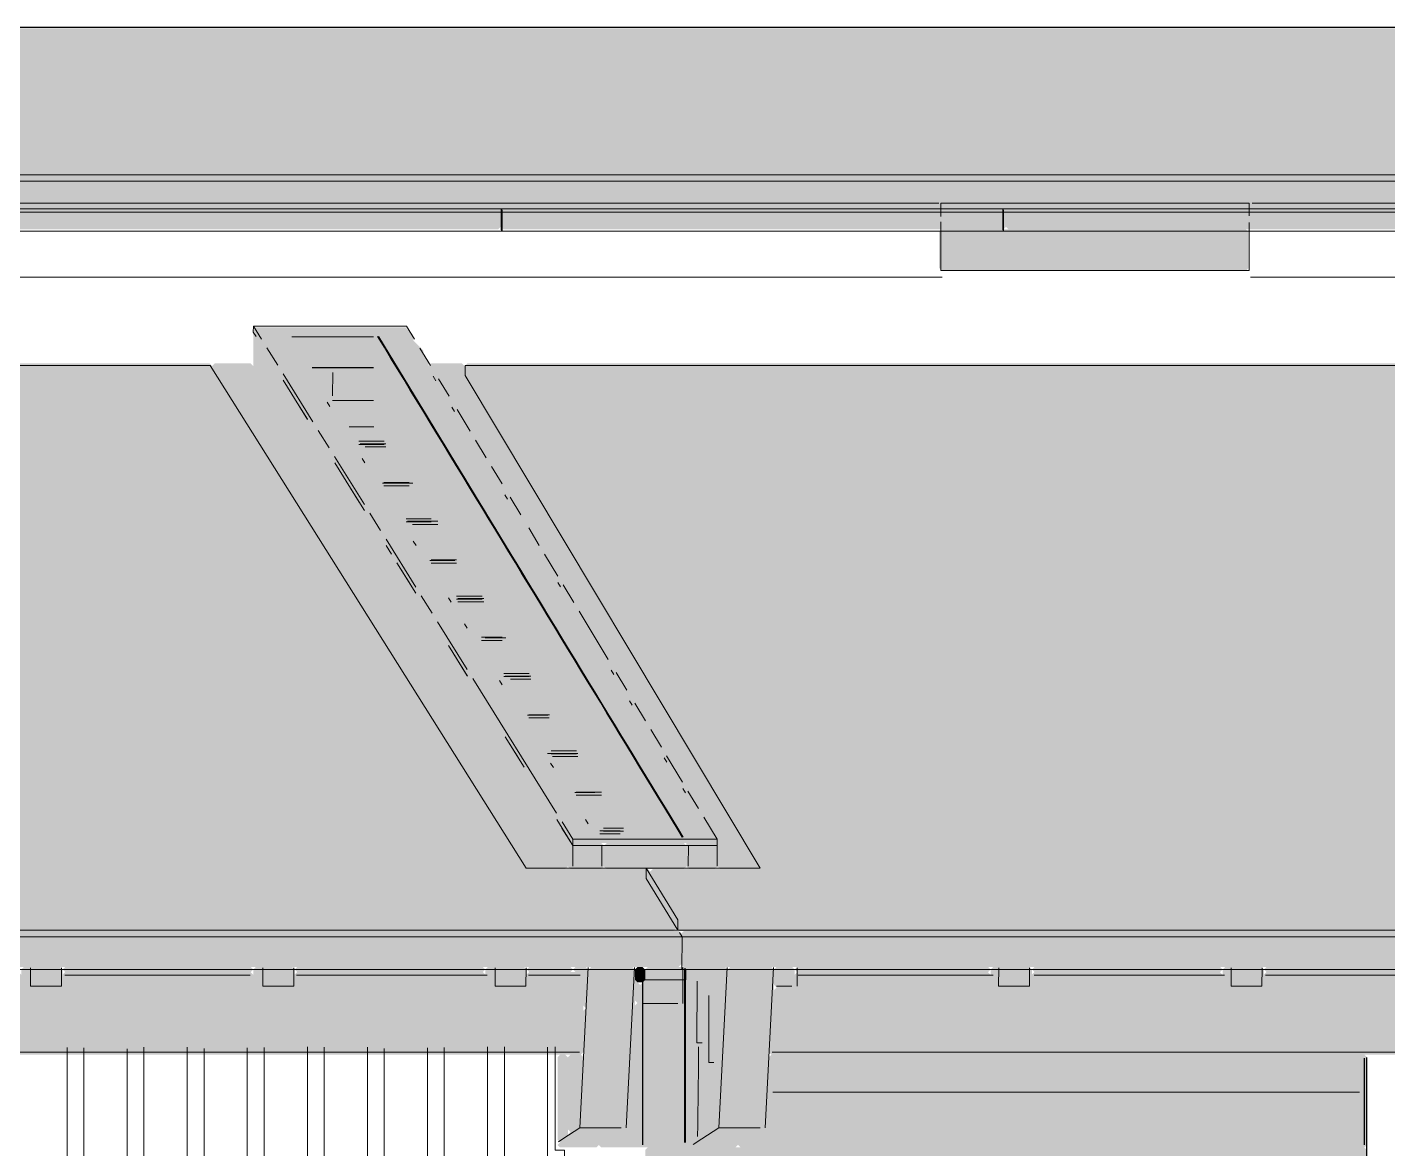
# Model space of a CAD drawing. Header units: millimetres. Extents: x 0 to 84100, y 0 to 59400.
# Drawn here: x 27976 to 30615, y 49394 to 51569 of the extents above; entities that cross this region are included whole.
import ezdxf

# ---------------------------------------------------------------- set-up
doc = ezdxf.new("R2010")
doc.units = ezdxf.units.MM
for name, color, linetype, lineweight in [('09_立面の外形', 7, 'Continuous', 30), ('10_見えがかり', 7, 'Continuous', 13), ('12_見えがかり（ガラス）', 5, 'Continuous', 9)]:
    doc.layers.add(name, color=color, linetype=linetype, lineweight=lineweight)

msp = doc.modelspace()

# ---------------------------------------------------------------- hatches: boundary and pattern name
at = {"layer": '10_見えがかり', "true_color": 0xe9dcc4}
for points in [[(68084.3, 51551.6), (68084.3, 51531.6), (68094.3, 51521.6), (68094.3, 51501.6), (68089.3, 51496.6), (68079.3, 51496.6), (68069.3, 51486.6), (68049.3, 51486.6), (68029.3, 51466.6), (68019.3, 51466.6), (67999.3, 51446.6), (67989.3, 51446.6), (67969.3, 51426.6), (67959.3, 51426.6), (67949.3, 51416.6), (67939.3, 51416.6), (67929.3, 51406.6), (67919.3, 51406.6), (67899.3, 51386.6), (67889.3, 51386.6), (67869.3, 51366.6), (67859.3, 51366.6), (67849.3, 51356.6), (67829.3, 51356.6), (67809.3, 51336.6), (67799.3, 51336.6), (67779.3, 51316.6), (67769.3, 51316.6), (67749.3, 51296.6), (67739.3, 51296.6), (67729.3, 51286.6), (10499.3, 51286.6), (10489.3, 51296.6), (10479.3, 51296.6), (10459.3, 51316.6), (10449.3, 51316.6), (10419.3, 51346.6), (10409.3, 51346.6), (10399.3, 51356.6), (10379.3, 51356.6), (10359.3, 51376.6), (10349.3, 51376.6), (10329.3, 51396.6), (10319.3, 51396.6), (10299.3, 51416.6), (10279.3, 51416.6), (10259.3, 51436.6), (10249.3, 51436.6), (10229.3, 51456.6), (10219.3, 51456.6), (10199.3, 51476.6), (10189.3, 51476.6), (10179.3, 51486.6), (10159.3, 51486.6), (10144.3, 51501.6), (10144.3, 51531.6), (10154.3, 51541.6), (10154.3, 51561.6), (10159.3, 51566.6), (31429.3, 51566.6), (31434.3, 51561.6), (31434.3, 51551.6), (31439.3, 51546.6), (61499.3, 51546.6), (61519.3, 51566.6), (68069.3, 51566.6)], [(28894.3, 51181.6), (28889.3, 51176.6), (27929.3, 51176.6), (27924.3, 51181.6), (27924.3, 51206.6), (28894.3, 51206.6)], [(29874.3, 51181.6), (29869.3, 51176.6), (28899.3, 51176.6), (28894.3, 51181.6), (28894.3, 51206.6), (29874.3, 51206.6)], [(30844.3, 51181.6), (30839.3, 51176.6), (29879.3, 51176.6), (29874.3, 51181.6), (29874.3, 51206.6), (30844.3, 51206.6)], [(30344.3, 51101.6), (30339.3, 51096.6), (29749.3, 51096.6), (29744.3, 51101.6), (29744.3, 51171.6), (29749.3, 51176.6), (30339.3, 51176.6), (30344.3, 51171.6)], [(29154.3, 49741.6), (29154.3, 49721.6), (29154.3, 49671.6), (29144.3, 49661.6), (29144.3, 49471.6), (29134.3, 49461.6), (29134.3, 49431.6), (29129.3, 49426.6), (29119.3, 49426.6), (29099.3, 49406.6), (29089.3, 49406.6), (29079.3, 49396.6), (29009.3, 49396.6), (29004.3, 49401.6), (29029.3, 49426.6), (29039.3, 49426.6), (29044.3, 49431.6), (29044.3, 49461.6), (29054.3, 49471.6), (29054.3, 49661.6), (29064.3, 49671.6), (29064.3, 49741.6), (29069.3, 49746.6), (29149.3, 49746.6)], [(29424.3, 49681.6), (29414.3, 49671.6), (29414.3, 49571.6), (29414.3, 49481.6), (29404.3, 49471.6), (29404.3, 49431.6), (29399.3, 49426.6), (29389.3, 49426.6), (29369.3, 49406.6), (29359.3, 49406.6), (29354.3, 49401.6), (29349.3, 49396.6), (29259.3, 49396.6), (29269.3, 49406.6), (29279.3, 49406.6), (29299.3, 49426.6), (29309.3, 49426.6), (29314.3, 49431.6), (29314.3, 49431.6), (29314.3, 49471.6), (29324.3, 49481.6), (29324.3, 49661.6), (29334.3, 49671.6), (29334.3, 49741.6), (29339.3, 49746.6), (29419.3, 49746.6), (29424.3, 49741.6)], [(29089.3, 49396.6), (29084.3, 49401.6), (29089.3, 49406.6), (29099.3, 49406.6), (29119.3, 49426.6), (29129.3, 49426.6), (29134.3, 49431.6), (29134.3, 49461.6), (29144.3, 49471.6), (29144.3, 49661.6), (29159.3, 49676.6), (29164.3, 49676.6), (29164.3, 49401.6), (29169.3, 49396.6)], [(29024.3, 49421.6), (29009.3, 49406.6), (29004.3, 49411.6), (29004.3, 49571.6), (29009.3, 49576.6), (29019.3, 49576.6), (29024.3, 49571.6)], [(30574.3, 49391.6), (30574.3, 49331.6), (30569.3, 49326.6), (29179.3, 49326.6), (29174.3, 49331.6), (29174.3, 49391.6), (29179.3, 49396.6), (29259.3, 49396.6), (29359.3, 49396.6), (30569.3, 49396.6)]]:
    msp.add_hatch(color=8, dxfattribs=at).paths.add_polyline_path(points)
at = {"layer": '10_見えがかり', "true_color": 0xbdbdbd}
for points in [[(29094.3, 49981.6), (29094.3, 49941.6), (29089.3, 49936.6), (29029.3, 49936.6), (29014.3, 49951.6), (29014.3, 49961.6), (28994.3, 49981.6), (28994.3, 49991.6), (28974.3, 50011.6), (28974.3, 50021.6), (28964.3, 50031.6), (28964.3, 50041.6), (28944.3, 50061.6), (28944.3, 50071.6), (28924.3, 50091.6), (28924.3, 50101.6), (28914.3, 50111.6), (28914.3, 50121.6), (28894.3, 50141.6), (28894.3, 50151.6), (28874.3, 50171.6), (28874.3, 50181.6), (28864.3, 50191.6), (28864.3, 50201.6), (28844.3, 50221.6), (28844.3, 50231.6), (28824.3, 50251.6), (28824.3, 50261.6), (28814.3, 50271.6), (28814.3, 50281.6), (28794.3, 50301.6), (28794.3, 50311.6), (28774.3, 50331.6), (28774.3, 50341.6), (28764.3, 50351.6), (28764.3, 50361.6), (28744.3, 50381.6), (28744.3, 50391.6), (28724.3, 50411.6), (28724.3, 50421.6), (28714.3, 50431.6), (28714.3, 50441.6), (28694.3, 50461.6), (28694.3, 50471.6), (28684.3, 50481.6), (28684.3, 50491.6), (28664.3, 50511.6), (28664.3, 50521.6), (28644.3, 50541.6), (28644.3, 50551.6), (28634.3, 50561.6), (28634.3, 50571.6), (28614.3, 50591.6), (28614.3, 50601.6), (28594.3, 50621.6), (28594.3, 50631.6), (28584.3, 50641.6), (28584.3, 50651.6), (28564.3, 50671.6), (28564.3, 50681.6), (28544.3, 50701.6), (28544.3, 50711.6), (28534.3, 50721.6), (28534.3, 50731.6), (28514.3, 50751.6), (28514.3, 50761.6), (28494.3, 50781.6), (28494.3, 50791.6), (28484.3, 50801.6), (28484.3, 50811.6), (28464.3, 50831.6), (28464.3, 50841.6), (28444.3, 50861.6), (28444.3, 50871.6), (28434.3, 50881.6), (28434.3, 50891.6), (28414.3, 50911.6), (28414.3, 50971.6), (28434.3, 50951.6), (28434.3, 50941.6), (28444.3, 50931.6), (28444.3, 50921.6), (28464.3, 50901.6), (28464.3, 50891.6), (28484.3, 50871.6), (28484.3, 50861.6), (28494.3, 50851.6), (28494.3, 50841.6), (28514.3, 50821.6), (28514.3, 50811.6), (28534.3, 50791.6), (28534.3, 50781.6), (28544.3, 50771.6), (28544.3, 50761.6), (28564.3, 50741.6), (28564.3, 50731.6), (28584.3, 50711.6), (28584.3, 50701.6), (28594.3, 50691.6), (28594.3, 50681.6), (28614.3, 50661.6), (28614.3, 50651.6), (28634.3, 50631.6), (28634.3, 50621.6), (28644.3, 50611.6), (28644.3, 50601.6), (28664.3, 50581.6), (28664.3, 50571.6), (28684.3, 50551.6), (28684.3, 50541.6), (28694.3, 50531.6), (28694.3, 50521.6), (28714.3, 50501.6), (28714.3, 50491.6), (28724.3, 50481.6), (28724.3, 50471.6), (28744.3, 50451.6), (28744.3, 50441.6), (28764.3, 50421.6), (28764.3, 50411.6), (28774.3, 50401.6), (28774.3, 50391.6), (28794.3, 50371.6), (28794.3, 50361.6), (28814.3, 50341.6), (28814.3, 50331.6), (28824.3, 50321.6), (28824.3, 50311.6), (28844.3, 50291.6), (28844.3, 50281.6), (28864.3, 50261.6), (28864.3, 50251.6), (28874.3, 50241.6), (28874.3, 50231.6), (28894.3, 50211.6), (28894.3, 50201.6), (28914.3, 50181.6), (28914.3, 50171.6), (28924.3, 50161.6), (28924.3, 50151.6), (28944.3, 50131.6), (28944.3, 50121.6), (28964.3, 50101.6), (28964.3, 50091.6), (28974.3, 50081.6), (28974.3, 50071.6), (28994.3, 50051.6), (28994.3, 50041.6), (29014.3, 50021.6), (29014.3, 50011.6), (29024.3, 50001.6), (29024.3, 49991.6), (29029.3, 49986.6), (29089.3, 49986.6)], [(28334.3, 50911.6), (28334.3, 50901.6), (28354.3, 50881.6), (28354.3, 50871.6), (28364.3, 50861.6), (28364.3, 50851.6), (28384.3, 50831.6), (28384.3, 50821.6), (28404.3, 50801.6), (28404.3, 50791.6), (28424.3, 50771.6), (28424.3, 50761.6), (28434.3, 50751.6), (28434.3, 50741.6), (28454.3, 50721.6), (28454.3, 50711.6), (28474.3, 50691.6), (28474.3, 50681.6), (28484.3, 50671.6), (28484.3, 50661.6), (28504.3, 50641.6), (28504.3, 50631.6), (28524.3, 50611.6), (28524.3, 50601.6), (28534.3, 50591.6), (28534.3, 50581.6), (28554.3, 50561.6), (28554.3, 50551.6), (28574.3, 50531.6), (28574.3, 50521.6), (28584.3, 50511.6), (28584.3, 50501.6), (28604.3, 50481.6), (28604.3, 50471.6), (28624.3, 50451.6), (28624.3, 50441.6), (28644.3, 50421.6), (28644.3, 50411.6), (28654.3, 50401.6), (28654.3, 50391.6), (28674.3, 50371.6), (28674.3, 50361.6), (28694.3, 50341.6), (28694.3, 50331.6), (28704.3, 50321.6), (28704.3, 50311.6), (28724.3, 50291.6), (28724.3, 50281.6), (28744.3, 50261.6), (28744.3, 50251.6), (28754.3, 50241.6), (28754.3, 50231.6), (28774.3, 50211.6), (28774.3, 50201.6), (28794.3, 50181.6), (28794.3, 50171.6), (28804.3, 50161.6), (28804.3, 50151.6), (28824.3, 50131.6), (28824.3, 50121.6), (28844.3, 50101.6), (28844.3, 50091.6), (28864.3, 50071.6), (28864.3, 50061.6), (28874.3, 50051.6), (28874.3, 50041.6), (28894.3, 50021.6), (28894.3, 50011.6), (28914.3, 49991.6), (28914.3, 49981.6), (28924.3, 49971.6), (28924.3, 49961.6), (28949.3, 49936.6), (29179.3, 49936.6), (29184.3, 49931.6), (29184.3, 49921.6), (29194.3, 49911.6), (29194.3, 49901.6), (29214.3, 49881.6), (29214.3, 49871.6), (29234.3, 49851.6), (29234.3, 49821.6), (29229.3, 49816.6), (26469.3, 49816.6), (26464.3, 49821.6), (26464.3, 49831.6), (26444.3, 49851.6), (26444.3, 49861.6), (26414.3, 49891.6), (26414.3, 49901.6), (26384.3, 49931.6), (26389.3, 49936.6), (26589.3, 49936.6), (26594.3, 49941.6), (26584.3, 49951.6), (26584.3, 49961.6), (26544.3, 50001.6), (26544.3, 50011.6), (26514.3, 50041.6), (26514.3, 50051.6), (26484.3, 50081.6), (26484.3, 50091.6), (26444.3, 50131.6), (26444.3, 50141.6), (26414.3, 50171.6), (26414.3, 50181.6), (26374.3, 50221.6), (26374.3, 50231.6), (26344.3, 50261.6), (26344.3, 50271.6), (26304.3, 50311.6), (26304.3, 50321.6), (26274.3, 50351.6), (26274.3, 50361.6), (26234.3, 50401.6), (26234.3, 50411.6), (26204.3, 50441.6), (26204.3, 50451.6), (26174.3, 50481.6), (26174.3, 50491.6), (26134.3, 50531.6), (26134.3, 50541.6), (26104.3, 50571.6), (26104.3, 50581.6), (26064.3, 50621.6), (26064.3, 50631.6), (26034.3, 50661.6), (26034.3, 50671.6), (25994.3, 50711.6), (25994.3, 50721.6), (25964.3, 50751.6), (25964.3, 50761.6), (25934.3, 50791.6), (25934.3, 50801.6), (25894.3, 50841.6), (25894.3, 50851.6), (25864.3, 50881.6), (25864.3, 50891.6), (25854.3, 50901.6), (25854.3, 50911.6), (25859.3, 50916.6), (28329.3, 50916.6)], [(28434.3, 50881.6), (28444.3, 50871.6), (28444.3, 50861.6), (28464.3, 50841.6), (28464.3, 50831.6), (28484.3, 50811.6), (28484.3, 50801.6), (28494.3, 50791.6), (28494.3, 50781.6), (28514.3, 50761.6), (28514.3, 50751.6), (28534.3, 50731.6), (28534.3, 50721.6), (28544.3, 50711.6), (28544.3, 50701.6), (28564.3, 50681.6), (28564.3, 50671.6), (28584.3, 50651.6), (28584.3, 50641.6), (28594.3, 50631.6), (28594.3, 50621.6), (28614.3, 50601.6), (28614.3, 50591.6), (28634.3, 50571.6), (28634.3, 50561.6), (28644.3, 50551.6), (28644.3, 50541.6), (28664.3, 50521.6), (28664.3, 50511.6), (28684.3, 50491.6), (28684.3, 50481.6), (28694.3, 50471.6), (28694.3, 50461.6), (28714.3, 50441.6), (28714.3, 50431.6), (28724.3, 50421.6), (28724.3, 50411.6), (28744.3, 50391.6), (28744.3, 50381.6), (28764.3, 50361.6), (28764.3, 50351.6), (28774.3, 50341.6), (28774.3, 50331.6), (28794.3, 50311.6), (28794.3, 50301.6), (28814.3, 50281.6), (28814.3, 50271.6), (28824.3, 50261.6), (28824.3, 50251.6), (28844.3, 50231.6), (28844.3, 50221.6), (28864.3, 50201.6), (28864.3, 50191.6), (28874.3, 50181.6), (28874.3, 50171.6), (28894.3, 50151.6), (28894.3, 50141.6), (28914.3, 50121.6), (28914.3, 50111.6), (28924.3, 50101.6), (28924.3, 50091.6), (28944.3, 50071.6), (28944.3, 50061.6), (28964.3, 50041.6), (28964.3, 50031.6), (28974.3, 50021.6), (28974.3, 50011.6), (28994.3, 49991.6), (28994.3, 49981.6), (29014.3, 49961.6), (29014.3, 49951.6), (29024.3, 49941.6), (29019.3, 49936.6), (28949.3, 49936.6), (28924.3, 49961.6), (28924.3, 49971.6), (28914.3, 49981.6), (28914.3, 49991.6), (28894.3, 50011.6), (28894.3, 50021.6), (28874.3, 50041.6), (28874.3, 50051.6), (28864.3, 50061.6), (28864.3, 50071.6), (28844.3, 50091.6), (28844.3, 50101.6), (28824.3, 50121.6), (28824.3, 50131.6), (28804.3, 50151.6), (28804.3, 50161.6), (28794.3, 50171.6), (28794.3, 50181.6), (28774.3, 50201.6), (28774.3, 50211.6), (28754.3, 50231.6), (28754.3, 50241.6), (28744.3, 50251.6), (28744.3, 50261.6), (28724.3, 50281.6), (28724.3, 50291.6), (28704.3, 50311.6), (28704.3, 50321.6), (28694.3, 50331.6), (28694.3, 50341.6), (28674.3, 50361.6), (28674.3, 50371.6), (28654.3, 50391.6), (28654.3, 50401.6), (28644.3, 50411.6), (28644.3, 50421.6), (28624.3, 50441.6), (28624.3, 50451.6), (28604.3, 50471.6), (28604.3, 50481.6), (28584.3, 50501.6), (28584.3, 50511.6), (28574.3, 50521.6), (28574.3, 50531.6), (28554.3, 50551.6), (28554.3, 50561.6), (28534.3, 50581.6), (28534.3, 50591.6), (28524.3, 50601.6), (28524.3, 50611.6), (28504.3, 50631.6), (28504.3, 50641.6), (28484.3, 50661.6), (28484.3, 50671.6), (28474.3, 50681.6), (28474.3, 50691.6), (28454.3, 50711.6), (28454.3, 50721.6), (28434.3, 50741.6), (28434.3, 50751.6), (28424.3, 50761.6), (28424.3, 50771.6), (28404.3, 50791.6), (28404.3, 50801.6), (28384.3, 50821.6), (28384.3, 50831.6), (28364.3, 50851.6), (28364.3, 50861.6), (28354.3, 50871.6), (28354.3, 50881.6), (28334.3, 50901.6), (28334.3, 50911.6), (28339.3, 50916.6), (28409.3, 50916.6), (28434.3, 50891.6)], [(28834.3, 50881.6), (28834.3, 50871.6), (28854.3, 50851.6), (28854.3, 50841.6), (28864.3, 50831.6), (28864.3, 50821.6), (28884.3, 50801.6), (28884.3, 50791.6), (28894.3, 50781.6), (28894.3, 50771.6), (28914.3, 50751.6), (28914.3, 50741.6), (28924.3, 50731.6), (28924.3, 50721.6), (28944.3, 50701.6), (28944.3, 50691.6), (28954.3, 50681.6), (28954.3, 50671.6), (28974.3, 50651.6), (28974.3, 50641.6), (28984.3, 50631.6), (28984.3, 50621.6), (29004.3, 50601.6), (29004.3, 50591.6), (29014.3, 50581.6), (29014.3, 50571.6), (29034.3, 50551.6), (29034.3, 50541.6), (29044.3, 50531.6), (29044.3, 50521.6), (29064.3, 50501.6), (29064.3, 50491.6), (29074.3, 50481.6), (29074.3, 50471.6), (29094.3, 50451.6), (29094.3, 50441.6), (29104.3, 50431.6), (29104.3, 50421.6), (29124.3, 50401.6), (29124.3, 50391.6), (29134.3, 50381.6), (29134.3, 50371.6), (29154.3, 50351.6), (29154.3, 50341.6), (29164.3, 50331.6), (29164.3, 50321.6), (29184.3, 50301.6), (29184.3, 50291.6), (29194.3, 50281.6), (29194.3, 50271.6), (29214.3, 50251.6), (29214.3, 50241.6), (29224.3, 50231.6), (29224.3, 50221.6), (29244.3, 50201.6), (29244.3, 50191.6), (29254.3, 50181.6), (29254.3, 50171.6), (29274.3, 50151.6), (29274.3, 50141.6), (29284.3, 50131.6), (29284.3, 50121.6), (29304.3, 50101.6), (29304.3, 50091.6), (29314.3, 50081.6), (29314.3, 50071.6), (29334.3, 50051.6), (29334.3, 50041.6), (29344.3, 50031.6), (29344.3, 50021.6), (29364.3, 50001.6), (29364.3, 49991.6), (29374.3, 49981.6), (29374.3, 49971.6), (29394.3, 49951.6), (29394.3, 49941.6), (29389.3, 49936.6), (29319.3, 49936.6), (29314.3, 49941.6), (29314.3, 49981.6), (29309.3, 49986.6), (29314.3, 49991.6), (29304.3, 50001.6), (29304.3, 50001.6), (29304.3, 50011.6), (29294.3, 50021.6), (29294.3, 50031.6), (29274.3, 50051.6), (29274.3, 50061.6), (29264.3, 50071.6), (29264.3, 50081.6), (29244.3, 50101.6), (29244.3, 50111.6), (29234.3, 50121.6), (29234.3, 50131.6), (29214.3, 50151.6), (29214.3, 50161.6), (29204.3, 50171.6), (29204.3, 50181.6), (29184.3, 50201.6), (29184.3, 50211.6), (29174.3, 50221.6), (29174.3, 50231.6), (29154.3, 50251.6), (29154.3, 50261.6), (29144.3, 50271.6), (29144.3, 50281.6), (29124.3, 50301.6), (29124.3, 50311.6), (29114.3, 50321.6), (29114.3, 50331.6), (29094.3, 50351.6), (29094.3, 50361.6), (29074.3, 50381.6), (29074.3, 50391.6), (29064.3, 50401.6), (29064.3, 50411.6), (29044.3, 50431.6), (29044.3, 50441.6), (29034.3, 50451.6), (29034.3, 50461.6), (29014.3, 50481.6), (29014.3, 50491.6), (29004.3, 50501.6), (29004.3, 50511.6), (28984.3, 50531.6), (28984.3, 50541.6), (28974.3, 50551.6), (28974.3, 50561.6), (28954.3, 50581.6), (28954.3, 50591.6), (28944.3, 50601.6), (28944.3, 50611.6), (28924.3, 50631.6), (28924.3, 50641.6), (28914.3, 50651.6), (28914.3, 50661.6), (28894.3, 50681.6), (28894.3, 50691.6), (28884.3, 50701.6), (28884.3, 50711.6), (28864.3, 50731.6), (28864.3, 50741.6), (28844.3, 50761.6), (28844.3, 50771.6), (28834.3, 50781.6), (28834.3, 50791.6), (28814.3, 50811.6), (28814.3, 50821.6), (28804.3, 50831.6), (28804.3, 50841.6), (28784.3, 50861.6), (28784.3, 50871.6), (28774.3, 50881.6), (28774.3, 50891.6), (28754.3, 50911.6), (28754.3, 50911.6), (28759.3, 50916.6), (28819.3, 50916.6), (28824.3, 50911.6), (28824.3, 50891.6)], [(31304.3, 50911.6), (31304.3, 50891.6), (31314.3, 50881.6), (31314.3, 50871.6), (31324.3, 50861.6), (31324.3, 50851.6), (31334.3, 50841.6), (31334.3, 50831.6), (31344.3, 50821.6), (31344.3, 50811.6), (31354.3, 50801.6), (31354.3, 50781.6), (31364.3, 50771.6), (31364.3, 50761.6), (31374.3, 50751.6), (31374.3, 50741.6), (31384.3, 50731.6), (31384.3, 50721.6), (31394.3, 50711.6), (31394.3, 50691.6), (31404.3, 50681.6), (31404.3, 50671.6), (31414.3, 50661.6), (31414.3, 50651.6), (31424.3, 50641.6), (31424.3, 50631.6), (31434.3, 50621.6), (31434.3, 50611.6), (31444.3, 50601.6), (31444.3, 50581.6), (31454.3, 50571.6), (31454.3, 50561.6), (31464.3, 50551.6), (31464.3, 50541.6), (31474.3, 50531.6), (31474.3, 50521.6), (31484.3, 50511.6), (31484.3, 50501.6), (31494.3, 50491.6), (31494.3, 50471.6), (31504.3, 50461.6), (31504.3, 50451.6), (31514.3, 50441.6), (31514.3, 50431.6), (31524.3, 50421.6), (31524.3, 50411.6), (31534.3, 50401.6), (31534.3, 50391.6), (31544.3, 50381.6), (31544.3, 50361.6), (31554.3, 50351.6), (31554.3, 50341.6), (31564.3, 50331.6), (31564.3, 50321.6), (31574.3, 50311.6), (31574.3, 50301.6), (31584.3, 50291.6), (31584.3, 50281.6), (31594.3, 50271.6), (31594.3, 50251.6), (31604.3, 50241.6), (31604.3, 50231.6), (31614.3, 50221.6), (31614.3, 50211.6), (31624.3, 50201.6), (31624.3, 50191.6), (31634.3, 50181.6), (31634.3, 50171.6), (31644.3, 50161.6), (31644.3, 50141.6), (31654.3, 50131.6), (31654.3, 50121.6), (31664.3, 50111.6), (31664.3, 50101.6), (31674.3, 50091.6), (31674.3, 50081.6), (31684.3, 50071.6), (31684.3, 50061.6), (31694.3, 50051.6), (31694.3, 50031.6), (31704.3, 50021.6), (31704.3, 50011.6), (31714.3, 50001.6), (31714.3, 49991.6), (31724.3, 49981.6), (31724.3, 49971.6), (31734.3, 49961.6), (31734.3, 49941.6), (31739.3, 49936.6), (31969.3, 49936.6), (31984.3, 49921.6), (31984.3, 49911.6), (31994.3, 49901.6), (31994.3, 49881.6), (32004.3, 49871.6), (32004.3, 49861.6), (32014.3, 49851.6), (32014.3, 49821.6), (32009.3, 49816.6), (29239.3, 49816.6), (29234.3, 49821.6), (29234.3, 49851.6), (29214.3, 49871.6), (29214.3, 49881.6), (29194.3, 49901.6), (29194.3, 49911.6), (29184.3, 49921.6), (29184.3, 49931.6), (29189.3, 49936.6), (29389.3, 49936.6), (29394.3, 49941.6), (29394.3, 49951.6), (29374.3, 49971.6), (29374.3, 49981.6), (29364.3, 49991.6), (29364.3, 50001.6), (29344.3, 50021.6), (29344.3, 50031.6), (29334.3, 50041.6), (29334.3, 50051.6), (29314.3, 50071.6), (29314.3, 50081.6), (29304.3, 50091.6), (29304.3, 50101.6), (29284.3, 50121.6), (29284.3, 50131.6), (29274.3, 50141.6), (29274.3, 50151.6), (29254.3, 50171.6), (29254.3, 50181.6), (29244.3, 50191.6), (29244.3, 50201.6), (29224.3, 50221.6), (29224.3, 50231.6), (29214.3, 50241.6), (29214.3, 50251.6), (29194.3, 50271.6), (29194.3, 50281.6), (29184.3, 50291.6), (29184.3, 50301.6), (29164.3, 50321.6), (29164.3, 50331.6), (29154.3, 50341.6), (29154.3, 50351.6), (29134.3, 50371.6), (29134.3, 50381.6), (29124.3, 50391.6), (29124.3, 50401.6), (29104.3, 50421.6), (29104.3, 50431.6), (29094.3, 50441.6), (29094.3, 50451.6), (29074.3, 50471.6), (29074.3, 50481.6), (29064.3, 50491.6), (29064.3, 50501.6), (29044.3, 50521.6), (29044.3, 50531.6), (29034.3, 50541.6), (29034.3, 50551.6), (29014.3, 50571.6), (29014.3, 50581.6), (29004.3, 50591.6), (29004.3, 50601.6), (28984.3, 50621.6), (28984.3, 50631.6), (28974.3, 50641.6), (28974.3, 50651.6), (28954.3, 50671.6), (28954.3, 50681.6), (28944.3, 50691.6), (28944.3, 50701.6), (28924.3, 50721.6), (28924.3, 50731.6), (28914.3, 50741.6), (28914.3, 50751.6), (28894.3, 50771.6), (28894.3, 50781.6), (28884.3, 50791.6), (28884.3, 50801.6), (28864.3, 50821.6), (28864.3, 50831.6), (28854.3, 50841.6), (28854.3, 50851.6), (28834.3, 50871.6), (28834.3, 50881.6), (28824.3, 50891.6), (28824.3, 50911.6), (28829.3, 50916.6), (31299.3, 50916.6)], [(29254.3, 49981.6), (29254.3, 49941.6), (29249.3, 49936.6), (29099.3, 49936.6), (29094.3, 49941.6), (29094.3, 49981.6), (29099.3, 49986.6), (29249.3, 49986.6)], [(29314.3, 49981.6), (29314.3, 49941.6), (29309.3, 49936.6), (29259.3, 49936.6), (29254.3, 49941.6), (29254.3, 49986.6), (29309.3, 49986.6)], [(29239.3, 49746.6), (29159.3, 49746.6), (26539.3, 49746.6), (26479.3, 49746.6), (26474.3, 49751.6), (26474.3, 49801.6), (26464.3, 49811.6), (26469.3, 49816.6), (29239.3, 49816.6), (29244.3, 49811.6), (29244.3, 49751.6)], [(32019.3, 49746.6), (31939.3, 49746.6), (29329.3, 49746.6), (29249.3, 49746.6), (29244.3, 49751.6), (29244.3, 49811.6), (29249.3, 49816.6), (32019.3, 49816.6), (32024.3, 49811.6), (32024.3, 49751.6)], [(28044.3, 49741.6), (28044.3, 49711.6), (28039.3, 49706.6), (27989.3, 49706.6), (27964.3, 49731.6), (27964.3, 49741.6), (27969.3, 49746.6), (28039.3, 49746.6)], [(28049.3, 49736.6), (28044.3, 49741.6), (28049.3, 49746.6), (28409.3, 49746.6), (28414.3, 49741.6), (28409.3, 49736.6)], [(28494.3, 49741.6), (28494.3, 49711.6), (28489.3, 49706.6), (28439.3, 49706.6), (28414.3, 49731.6), (28414.3, 49741.6), (28419.3, 49746.6), (28489.3, 49746.6)], [(28494.3, 49741.6), (28499.3, 49746.6), (28859.3, 49746.6), (28864.3, 49741.6), (28859.3, 49736.6), (28499.3, 49736.6)], [(28944.3, 49741.6), (28944.3, 49711.6), (28939.3, 49706.6), (28889.3, 49706.6), (28864.3, 49731.6), (28864.3, 49741.6), (28869.3, 49746.6), (28939.3, 49746.6)], [(28944.3, 49741.6), (28949.3, 49746.6), (29029.3, 49746.6), (29034.3, 49741.6), (29029.3, 49736.6), (28949.3, 49736.6)], [(29064.3, 49671.6), (29059.3, 49666.6), (29054.3, 49671.6), (29054.3, 49731.6), (29049.3, 49736.6), (29039.3, 49736.6), (29034.3, 49741.6), (29039.3, 49746.6), (29059.3, 49746.6), (29064.3, 49741.6)], [(29464.3, 49741.6), (29464.3, 49711.6), (29459.3, 49706.6), (29429.3, 49706.6), (29424.3, 49711.6), (29424.3, 49741.6), (29429.3, 49746.6), (29459.3, 49746.6)], [(29469.3, 49736.6), (29464.3, 49741.6), (29469.3, 49746.6), (29839.3, 49746.6), (29844.3, 49741.6), (29839.3, 49736.6)], [(29924.3, 49741.6), (29924.3, 49711.6), (29919.3, 49706.6), (29859.3, 49706.6), (29854.3, 49711.6), (29854.3, 49721.6), (29844.3, 49731.6), (29844.3, 49741.6), (29849.3, 49746.6), (29919.3, 49746.6)], [(29924.3, 49741.6), (29929.3, 49746.6), (30289.3, 49746.6), (30294.3, 49741.6), (30289.3, 49736.6), (29929.3, 49736.6)], [(30374.3, 49741.6), (30374.3, 49711.6), (30369.3, 49706.6), (30309.3, 49706.6), (30304.3, 49711.6), (30304.3, 49721.6), (30294.3, 49731.6), (30294.3, 49741.6), (30299.3, 49746.6), (30369.3, 49746.6)], [(30374.3, 49741.6), (30379.3, 49746.6), (30739.3, 49746.6), (30744.3, 49741.6), (30739.3, 49736.6), (30379.3, 49736.6)], [(29054.3, 49731.6), (29054.3, 49581.6), (29049.3, 49576.6), (27769.3, 49576.6), (26639.3, 49576.6), (26634.3, 49581.6), (26634.3, 49631.6), (26644.3, 49641.6), (26644.3, 49701.6), (26649.3, 49706.6), (26689.3, 49706.6), (26694.3, 49711.6), (26694.3, 49731.6), (26699.3, 49736.6), (27059.3, 49736.6), (27089.3, 49706.6), (27139.3, 49706.6), (27144.3, 49711.6), (27144.3, 49731.6), (27149.3, 49736.6), (27509.3, 49736.6), (27539.3, 49706.6), (27589.3, 49706.6), (27594.3, 49711.6), (27594.3, 49731.6), (27599.3, 49736.6), (27959.3, 49736.6), (27989.3, 49706.6), (28039.3, 49706.6), (28044.3, 49711.6), (28044.3, 49731.6), (28049.3, 49736.6), (28409.3, 49736.6), (28439.3, 49706.6), (28489.3, 49706.6), (28494.3, 49711.6), (28494.3, 49731.6), (28499.3, 49736.6), (28859.3, 49736.6), (28889.3, 49706.6), (28939.3, 49706.6), (28944.3, 49711.6), (28944.3, 49731.6), (28949.3, 49736.6), (29049.3, 49736.6)], [(29159.3, 49676.6), (29154.3, 49681.6), (29154.3, 49721.6), (29164.3, 49711.6), (29164.3, 49676.6)], [(31844.3, 49731.6), (31844.3, 49681.6), (31834.3, 49671.6), (31834.3, 49581.6), (31829.3, 49576.6), (30569.3, 49576.6), (29419.3, 49576.6), (29414.3, 49581.6), (29414.3, 49671.6), (29424.3, 49681.6), (29424.3, 49701.6), (29429.3, 49706.6), (29459.3, 49706.6), (29464.3, 49711.6), (29464.3, 49731.6), (29469.3, 49736.6), (29839.3, 49736.6), (29854.3, 49721.6), (29854.3, 49711.6), (29859.3, 49706.6), (29919.3, 49706.6), (29924.3, 49711.6), (29924.3, 49731.6), (29929.3, 49736.6), (30289.3, 49736.6), (30304.3, 49721.6), (30304.3, 49711.6), (30309.3, 49706.6), (30369.3, 49706.6), (30374.3, 49711.6), (30374.3, 49731.6), (30379.3, 49736.6), (30749.3, 49736.6), (30754.3, 49731.6), (30754.3, 49721.6), (30769.3, 49706.6), (30819.3, 49706.6), (30824.3, 49711.6), (30824.3, 49731.6), (30829.3, 49736.6), (31199.3, 49736.6), (31204.3, 49731.6), (31204.3, 49721.6), (31219.3, 49706.6), (31269.3, 49706.6), (31274.3, 49711.6), (31274.3, 49731.6), (31279.3, 49736.6), (31649.3, 49736.6), (31654.3, 49731.6), (31654.3, 49721.6), (31669.3, 49706.6), (31719.3, 49706.6), (31724.3, 49711.6), (31724.3, 49731.6), (31729.3, 49736.6), (31839.3, 49736.6)], [(29054.3, 49471.6), (29044.3, 49461.6), (29044.3, 49431.6), (29039.3, 49426.6), (29029.3, 49426.6), (29024.3, 49431.6), (29024.3, 49571.6), (29029.3, 49576.6), (29049.3, 49576.6), (29054.3, 49571.6)]]:
    msp.add_hatch(color=8, dxfattribs=at).paths.add_polyline_path(points)
at = {"layer": '12_見えがかり（ガラス）', "true_color": 0xdce9f2}
for points in [[(68109.3, 51486.6), (68114.3, 51481.6), (68114.3, 51431.6), (68109.3, 51426.6), (68099.3, 51426.6), (68079.3, 51406.6), (68069.3, 51406.6), (68059.3, 51396.6), (68049.3, 51396.6), (68029.3, 51376.6), (68019.3, 51376.6), (68009.3, 51366.6), (67999.3, 51366.6), (67979.3, 51346.6), (67969.3, 51346.6), (67959.3, 51336.6), (67949.3, 51336.6), (67939.3, 51326.6), (67929.3, 51326.6), (67909.3, 51306.6), (67899.3, 51306.6), (67889.3, 51296.6), (67879.3, 51296.6), (67859.3, 51276.6), (67849.3, 51276.6), (67839.3, 51266.6), (67829.3, 51266.6), (67809.3, 51246.6), (67799.3, 51246.6), (67789.3, 51236.6), (67779.3, 51236.6), (67769.3, 51226.6), (67759.3, 51226.6), (67739.3, 51206.6), (10489.3, 51206.6), (10469.3, 51226.6), (10459.3, 51226.6), (10449.3, 51236.6), (10439.3, 51236.6), (10419.3, 51256.6), (10409.3, 51256.6), (10399.3, 51266.6), (10389.3, 51266.6), (10369.3, 51286.6), (10359.3, 51286.6), (10349.3, 51296.6), (10339.3, 51296.6), (10319.3, 51316.6), (10309.3, 51316.6), (10299.3, 51326.6), (10289.3, 51326.6), (10269.3, 51346.6), (10259.3, 51346.6), (10249.3, 51356.6), (10239.3, 51356.6), (10219.3, 51376.6), (10209.3, 51376.6), (10199.3, 51386.6), (10189.3, 51386.6), (10169.3, 51406.6), (10159.3, 51406.6), (10149.3, 51416.6), (10139.3, 51416.6), (10124.3, 51431.6), (10124.3, 51481.6), (10129.3, 51486.6), (10179.3, 51486.6), (10189.3, 51476.6), (10199.3, 51476.6), (10219.3, 51456.6), (10229.3, 51456.6), (10249.3, 51436.6), (10259.3, 51436.6), (10279.3, 51416.6), (10299.3, 51416.6), (10319.3, 51396.6), (10329.3, 51396.6), (10349.3, 51376.6), (10359.3, 51376.6), (10379.3, 51356.6), (10399.3, 51356.6), (10409.3, 51346.6), (10419.3, 51346.6), (10449.3, 51316.6), (10459.3, 51316.6), (10479.3, 51296.6), (10489.3, 51296.6), (10499.3, 51286.6), (67729.3, 51286.6), (67739.3, 51296.6), (67749.3, 51296.6), (67769.3, 51316.6), (67779.3, 51316.6), (67799.3, 51336.6), (67809.3, 51336.6), (67829.3, 51356.6), (67849.3, 51356.6), (67859.3, 51366.6), (67869.3, 51366.6), (67889.3, 51386.6), (67899.3, 51386.6), (67919.3, 51406.6), (67929.3, 51406.6), (67939.3, 51416.6), (67949.3, 51416.6), (67959.3, 51426.6), (67969.3, 51426.6), (67989.3, 51446.6), (67999.3, 51446.6), (68019.3, 51466.6), (68029.3, 51466.6), (68049.3, 51486.6)], [(28709.3, 50986.6), (28724.3, 50971.6), (28724.3, 50961.6), (28744.3, 50941.6), (28744.3, 50931.6), (28754.3, 50921.6), (28754.3, 50911.6), (28774.3, 50891.6), (28774.3, 50881.6), (28784.3, 50871.6), (28784.3, 50861.6), (28804.3, 50841.6), (28804.3, 50831.6), (28814.3, 50821.6), (28814.3, 50811.6), (28834.3, 50791.6), (28834.3, 50781.6), (28844.3, 50771.6), (28844.3, 50761.6), (28864.3, 50741.6), (28864.3, 50731.6), (28884.3, 50711.6), (28884.3, 50701.6), (28894.3, 50691.6), (28894.3, 50681.6), (28914.3, 50661.6), (28914.3, 50651.6), (28924.3, 50641.6), (28924.3, 50631.6), (28944.3, 50611.6), (28944.3, 50601.6), (28954.3, 50591.6), (28954.3, 50581.6), (28974.3, 50561.6), (28974.3, 50551.6), (28984.3, 50541.6), (28984.3, 50531.6), (29004.3, 50511.6), (29004.3, 50501.6), (29014.3, 50491.6), (29014.3, 50481.6), (29034.3, 50461.6), (29034.3, 50451.6), (29044.3, 50441.6), (29044.3, 50431.6), (29064.3, 50411.6), (29064.3, 50401.6), (29074.3, 50391.6), (29074.3, 50381.6), (29094.3, 50361.6), (29094.3, 50351.6), (29114.3, 50331.6), (29114.3, 50321.6), (29124.3, 50311.6), (29124.3, 50301.6), (29144.3, 50281.6), (29144.3, 50271.6), (29154.3, 50261.6), (29154.3, 50251.6), (29174.3, 50231.6), (29174.3, 50221.6), (29184.3, 50211.6), (29184.3, 50201.6), (29204.3, 50181.6), (29204.3, 50171.6), (29214.3, 50161.6), (29214.3, 50151.6), (29234.3, 50131.6), (29234.3, 50121.6), (29244.3, 50111.6), (29244.3, 50101.6), (29264.3, 50081.6), (29264.3, 50071.6), (29274.3, 50061.6), (29274.3, 50051.6), (29294.3, 50031.6), (29294.3, 50021.6), (29304.3, 50011.6), (29304.3, 50001.6), (29314.3, 49991.6), (29309.3, 49986.6), (29029.3, 49986.6), (29024.3, 49991.6), (29024.3, 50001.6), (29014.3, 50011.6), (29014.3, 50021.6), (28994.3, 50041.6), (28994.3, 50051.6), (28974.3, 50071.6), (28974.3, 50081.6), (28964.3, 50091.6), (28964.3, 50101.6), (28944.3, 50121.6), (28944.3, 50131.6), (28924.3, 50151.6), (28924.3, 50161.6), (28914.3, 50171.6), (28914.3, 50181.6), (28894.3, 50201.6), (28894.3, 50211.6), (28874.3, 50231.6), (28874.3, 50241.6), (28864.3, 50251.6), (28864.3, 50261.6), (28844.3, 50281.6), (28844.3, 50291.6), (28824.3, 50311.6), (28824.3, 50321.6), (28814.3, 50331.6), (28814.3, 50341.6), (28794.3, 50361.6), (28794.3, 50371.6), (28774.3, 50391.6), (28774.3, 50401.6), (28764.3, 50411.6), (28764.3, 50421.6), (28744.3, 50441.6), (28744.3, 50451.6), (28724.3, 50471.6), (28724.3, 50481.6), (28714.3, 50491.6), (28714.3, 50501.6), (28694.3, 50521.6), (28694.3, 50531.6), (28684.3, 50541.6), (28684.3, 50551.6), (28664.3, 50571.6), (28664.3, 50581.6), (28644.3, 50601.6), (28644.3, 50611.6), (28634.3, 50621.6), (28634.3, 50631.6), (28614.3, 50651.6), (28614.3, 50661.6), (28594.3, 50681.6), (28594.3, 50691.6), (28584.3, 50701.6), (28584.3, 50711.6), (28564.3, 50731.6), (28564.3, 50741.6), (28544.3, 50761.6), (28544.3, 50771.6), (28534.3, 50781.6), (28534.3, 50791.6), (28514.3, 50811.6), (28514.3, 50821.6), (28494.3, 50841.6), (28494.3, 50851.6), (28484.3, 50861.6), (28484.3, 50871.6), (28464.3, 50891.6), (28464.3, 50901.6), (28444.3, 50921.6), (28444.3, 50931.6), (28434.3, 50941.6), (28434.3, 50951.6), (28414.3, 50971.6), (28414.3, 50981.6), (28419.3, 50986.6)], [(29169.3, 49746.6), (29174.3, 49741.6), (29174.3, 49721.6), (29169.3, 49716.6), (29159.3, 49716.6), (29154.3, 49721.6), (29154.3, 49741.6), (29159.3, 49746.6)], [(29334.3, 49741.6), (29334.3, 49671.6), (29324.3, 49661.6), (29324.3, 49481.6), (29314.3, 49471.6), (29314.3, 49431.6), (29309.3, 49426.6), (29299.3, 49426.6), (29279.3, 49406.6), (29269.3, 49406.6), (29259.3, 49396.6), (29169.3, 49396.6), (29164.3, 49401.6), (29164.3, 49711.6), (29174.3, 49721.6), (29174.3, 49741.6), (29179.3, 49746.6), (29329.3, 49746.6)], [(30574.3, 49571.6), (30574.3, 49401.6), (30569.3, 49396.6), (29359.3, 49396.6), (29354.3, 49401.6), (29359.3, 49406.6), (29369.3, 49406.6), (29389.3, 49426.6), (29399.3, 49426.6), (29404.3, 49431.6), (29404.3, 49471.6), (29414.3, 49481.6), (29414.3, 49571.6), (29419.3, 49576.6), (30569.3, 49576.6)]]:
    msp.add_hatch(color=8, dxfattribs=at).paths.add_polyline_path(points)

# ---------------------------------------------------------------- linework, layer by layer
at = {"layer": '09_立面の外形'}
msp.add_lwpolyline([(10157.3, 51568.6), (31097.2, 51568.6)], dxfattribs=at)
at = {"layer": '10_見えがかり'}
for points in [[(10186.5, 51481.9), (10171.9, 51481.9), (10171.9, 51490.6), (10157.3, 51490.6), (10157.3, 51499.2), (10142.7, 51499.2), (10142.7, 51517.2), (10150, 51542.9), (10152.4, 51551.5), (10154.8, 51560), (10157.3, 51568.6), (31433.8, 51568.6)], [(53474.2, 51282.6), (24758.8, 51282.6), (17613.1, 51282.6), (10507.3, 51282.6), (10507.3, 51291.2), (10492.8, 51291.2), (10492.8, 51299.9), (10478.2, 51299.9), (10478.2, 51308.6), (10463.6, 51308.6)], [(25469.9, 51227.6), (28467.7, 51227.6)], [(28467.7, 51227.6), (29743.6, 51227.6)], [(29747.4, 51227.2), (30345.7, 51227.2), (30345.7, 51203)], [(29747.4, 51201.7), (29747.4, 51227.2)], [(30351.6, 51227.6), (31308.6, 51227.6)], [(28894.8, 51216.7), (28896.9, 51213.4), (28896.9, 51173.4), (27924.4, 51173.4), (27922.3, 51176.7), (27922.3, 51216.7), (28894.8, 51216.7)], [(29867.7, 51216.7), (29869.5, 51213.4), (29869.5, 51173.4), (28896.8, 51173.4), (28894.9, 51176.7), (28894.9, 51216.7), (29867.7, 51216.7)], [(30840.7, 51216.7), (30842.4, 51213.4), (30842.4, 51173.4), (29869.4, 51173.4), (29867.8, 51176.7), (29867.8, 51216.7), (30840.7, 51216.7)], [(30345.7, 51190.1), (30345.7, 51097.2), (29747.4, 51097.2), (29747.4, 51191.4)], [(25592.3, 51084.2), (28562.9, 51084.2)], [(28562.9, 51084.2), (29750, 51084.2)], [(30348.5, 51084.2), (31535.7, 51084.2)], [(28647.4, 50968.5), (28489, 50968.5)], [(28655.1, 50968.9), (28667.8, 50948)], [(28657.1, 50968.9), (28669.8, 50948)], [(28657.4, 50968.3), (29247.6, 49998.8)], [(28667.8, 50948), (28680.5, 50927.2)], [(28669.8, 50948), (28682.5, 50927.2)], [(26598.5, 49938), (25858.5, 50893.1), (25858.6, 50912.9), (28330.6, 50912.9), (28943.5, 49938), (29176.5, 49938), (29237.7, 49838), (29237.6, 49818.2), (29135.2, 49818.1), (26559, 49818.1), (26459.8, 49818.2), (26399.3, 49894.8)], [(28647.2, 50908.9), (28528.3, 50908.9)], [(28528.7, 50908.5), (28568.3, 50908.5)], [(28568.2, 50908.5), (28647.4, 50908.5)], [(28680.5, 50927.2), (28693.2, 50906.3)], [(28682.5, 50927.2), (28695.2, 50906.3)], [(28693.2, 50906.3), (28705.9, 50885.4)], [(28695.2, 50906.3), (28707.9, 50885.4)], [(29397.6, 49938), (28825.1, 50893.1), (28825.1, 50912.9), (31298.9, 50912.9), (31740.9, 49938), (31974, 49938), (32017.6, 49838), (32017.6, 49818.2), (31914.1, 49818.1), (29338.7, 49818.1), (29237.7, 49818.2), (29176.4, 49918.1), (29176.4, 49938), (29397.6, 49938)], [(28472.3, 50884.1), (28519.5, 50808.2)], [(28568, 50854), (28568.2, 50899.4)], [(28568, 50854), (28568.2, 50899.4)], [(28705.9, 50885.4), (28718.6, 50864.5)], [(28707.9, 50885.4), (28720.6, 50864.5)], [(28768.3, 50883.3), (28763.2, 50891.8)], [(28718.6, 50864.5), (28731.3, 50843.7)], [(28720.6, 50864.5), (28733.3, 50843.7)], [(28562.7, 50833.5), (28557.5, 50841.9)], [(28647.2, 50844.9), (28568, 50844.9)], [(28731.3, 50843.7), (28744.1, 50822.8)], [(28733.3, 50843.7), (28746, 50822.8)], [(28804.3, 50823.7), (28799.2, 50832.2)], [(28744.1, 50822.8), (28756.8, 50801.9)], [(28746, 50822.8), (28758.7, 50801.9)], [(28756.8, 50801.9), (28769.5, 50781)], [(28758.7, 50801.9), (28771.4, 50781)], [(28648.2, 50793.9), (28600.4, 50793.9)], [(28769.5, 50781), (28782.2, 50760.2)], [(28771.4, 50781), (28784.1, 50760.2)], [(28668, 50765.7), (28618.6, 50765.7)], [(28618.6, 50759.7), (28668, 50759.7)], [(28671.1, 50760.7), (28621.7, 50760.7)], [(28671, 50754.7), (28631.5, 50754.7)], [(28782.2, 50760.2), (28794.9, 50739.3)], [(28784.1, 50760.2), (28796.9, 50739.3)], [(28572.1, 50723.9), (28619.3, 50648)], [(28630.6, 50723.9), (28625.4, 50732.3)], [(28794.9, 50739.3), (28807.6, 50718.4)], [(28796.9, 50739.3), (28809.6, 50718.4)], [(28807.6, 50718.4), (28820.3, 50697.5)], [(28809.6, 50718.4), (28822.3, 50697.5)], [(28820.3, 50697.5), (28833, 50676.7)], [(28822.3, 50697.5), (28835, 50676.7)], [(28664.5, 50684.7), (28723.5, 50684.7)], [(28716.8, 50685.7), (28667.6, 50685.7)], [(28716.7, 50679.7), (28667.6, 50679.7)], [(28833, 50676.7), (28845.7, 50655.8)], [(28835, 50676.7), (28847.7, 50655.8)], [(28845.7, 50655.8), (28858.5, 50634.9)], [(28847.7, 50655.8), (28860.4, 50634.9)], [(28907.3, 50653.7), (28902.1, 50662.2)], [(28759.4, 50615.7), (28710.4, 50615.7)], [(28858.5, 50634.9), (28871.2, 50614)], [(28860.4, 50634.9), (28873.1, 50614)], [(28871.2, 50614), (28883.9, 50593.2)], [(28873.1, 50614), (28885.8, 50593.2)], [(28710.4, 50609.7), (28759.4, 50609.7)], [(28772.3, 50610.7), (28713.5, 50610.7)], [(28772.2, 50604.7), (28723.3, 50604.7)], [(28883.9, 50593.2), (28896.6, 50572.3)], [(28885.8, 50593.2), (28898.5, 50572.3)], [(28671.8, 50563.6), (28682.3, 50546.8)], [(28729.8, 50563.6), (28724.6, 50572.1)], [(28896.6, 50572.3), (28909.3, 50551.4)], [(28898.5, 50572.3), (28911.2, 50551.4)], [(28756.3, 50534.7), (28805.1, 50534.7)], [(28808.2, 50535.7), (28759.4, 50535.7)], [(28909.3, 50551.4), (28922, 50530.5)], [(28911.2, 50551.4), (28923.9, 50530.5)], [(28692.8, 50529.9), (28719.1, 50487.8)], [(28808.1, 50529.7), (28759.4, 50529.7)], [(28922, 50530.5), (28934.7, 50509.7)], [(28923.9, 50530.5), (28936.7, 50509.7)], [(28934.7, 50509.7), (28947.4, 50488.8)], [(28936.7, 50509.7), (28949.4, 50488.8)], [(28947.4, 50488.8), (28960.1, 50467.9)], [(28949.4, 50488.8), (28962.1, 50467.9)], [(29010.2, 50483.6), (29005.1, 50492.1)], [(28797.7, 50454), (28792.5, 50462.5)], [(28808.1, 50459.7), (28858.1, 50459.7)], [(28858.2, 50465.7), (28808.2, 50465.7)], [(28861.2, 50460.7), (28811.2, 50460.7)], [(28861.2, 50454.7), (28811.2, 50454.7)], [(28960.1, 50467.9), (28972.9, 50447)], [(28962.1, 50467.9), (28974.8, 50447)], [(28972.9, 50447), (28985.6, 50426.2)], [(28974.8, 50447), (28987.5, 50426.2)], [(28829, 50403.4), (28823.8, 50411.9)], [(28985.6, 50426.2), (28998.3, 50405.3)], [(28987.5, 50426.2), (29000.2, 50405.3)], [(28998.3, 50405.3), (29011, 50384.4)], [(29000.2, 50405.3), (29012.9, 50384.4)], [(28896.9, 50385.7), (28857.1, 50385.7)], [(28896.9, 50379.7), (28857.1, 50379.7)], [(28864, 50384.7), (28903.8, 50384.7)], [(29011, 50384.4), (29023.7, 50363.5)], [(29012.9, 50384.4), (29025.6, 50363.5)], [(28792.6, 50369.7), (28829.4, 50310.7)], [(29023.7, 50363.5), (29036.4, 50342.7)], [(29025.6, 50363.5), (29038.3, 50342.7)], [(29036.4, 50342.7), (29049.1, 50321.8)], [(29038.3, 50342.7), (29051, 50321.8)], [(28896.9, 50293.8), (28891.7, 50302.2)], [(28899.9, 50309.7), (28949.5, 50309.7)], [(28949.5, 50315.7), (28900, 50315.7)], [(28952.6, 50310.7), (28903, 50310.7)], [(28952.5, 50304.7), (28912.9, 50304.7)], [(29049.1, 50321.8), (29061.8, 50300.9)], [(29051, 50321.8), (29063.7, 50300.9)], [(29061.8, 50300.9), (29074.5, 50280)], [(29063.7, 50300.9), (29076.4, 50280)], [(29113.2, 50313.5), (29108, 50322)], [(29074.5, 50280), (29087.3, 50259.2)], [(29076.4, 50280), (29089.2, 50259.2)], [(29087.3, 50259.2), (29100, 50238.3)], [(29089.2, 50259.2), (29101.9, 50238.3)], [(29149.2, 50254), (29144.1, 50262.5)], [(28945.8, 50234.7), (28985.3, 50234.7)], [(28988.4, 50235.7), (28948.9, 50235.7)], [(28988.3, 50229.7), (28948.9, 50229.7)], [(29100, 50238.3), (29112.7, 50217.4)], [(29101.9, 50238.3), (29114.6, 50217.4)], [(29112.7, 50217.4), (29125.4, 50196.5)], [(29114.6, 50217.4), (29127.3, 50196.5)], [(28902.9, 50192.6), (28929.2, 50150.5)], [(29125.4, 50196.5), (29138.1, 50175.7)], [(29127.3, 50196.5), (29140, 50175.7)], [(29040.9, 50165.7), (28991.8, 50165.7)], [(29138.1, 50175.7), (29150.8, 50154.8)], [(29140, 50175.7), (29152.7, 50154.8)], [(29043.9, 50160.7), (28985, 50160.7)], [(28996.2, 50133.6), (28990.9, 50142)], [(28991.7, 50159.7), (29040.8, 50159.7)], [(29043.9, 50154.7), (28994.8, 50154.7)], [(29150.8, 50154.8), (29163.5, 50133.9)], [(29152.7, 50154.8), (29165.4, 50133.9)], [(29216.1, 50143.4), (29211, 50151.9)], [(29163.5, 50133.9), (29185.9, 50097.2)], [(29165.4, 50133.9), (29187.7, 50097.2)], [(29089.6, 50085.7), (29040.7, 50085.7)], [(29185.9, 50097.2), (29198.8, 50076)], [(29187.7, 50097.2), (29200.7, 50076)], [(29252.2, 50083.9), (29247, 50092.4)], [(29037.6, 50084.7), (29076.7, 50084.7)], [(29089.5, 50079.7), (29040.7, 50079.7)], [(29198.8, 50076), (29211.7, 50054.8)], [(29200.7, 50076), (29213.6, 50054.8)], [(29002.7, 50032.4), (29034.2, 49981.8)], [(29064, 50024), (29058.8, 50032.4)], [(29211.7, 50054.8), (29224.6, 50033.5)], [(29213.6, 50054.8), (29226.5, 50033.5)], [(29224.6, 50033.5), (29237.6, 50012.3)], [(29226.5, 50033.5), (29239.4, 50012.3)], [(29125.5, 50010.7), (29086.6, 50010.7)], [(29132.2, 50015.7), (29093.3, 50015.7)], [(29093.3, 50009.7), (29132.2, 50009.7)], [(29237.6, 50012.3), (29246.2, 49998.1)], [(29239.4, 50012.3), (29248.1, 49998.1)], [(29034, 49942.1), (29034.2, 49981.8)], [(29090.2, 49981.8), (29034.2, 49981.8)], [(29125.5, 50004.7), (29086.6, 50004.7)], [(29090, 49942.1), (29090.2, 49981.8)], [(29090, 49942.1), (29090.2, 49981.8)], [(29258, 49981.8), (29090.2, 49981.8)], [(29257.8, 49942.1), (29258, 49981.8)], [(29257.8, 49942.1), (29258, 49981.8)], [(29313.9, 49981.8), (29258, 49981.8)], [(29313.8, 49942.1), (29313.9, 49981.8)], [(26470.2, 49805.1), (29245.8, 49805.1)], [(29245.8, 49805.1), (29240.7, 49813.5)], [(29240.7, 49813.5), (29245.8, 49805.1)], [(29245.5, 49741.6), (29245.8, 49805.1)], [(29245.6, 49741.6), (29245.8, 49805.1)], [(29245.8, 49805.1), (32023.5, 49805.1)], [(27982.2, 49709.1), (27982.4, 49744.8)], [(28042.1, 49709.1), (28042.3, 49744.8)], [(28432.7, 49709.1), (28432.9, 49744.8)], [(28492.6, 49709.1), (28492.8, 49744.8)], [(28883.2, 49709.1), (28883.3, 49744.8)], [(28943, 49709.1), (28943.2, 49744.8)], [(29063.5, 49745.5), (29047.7, 49434.8)], [(29153.3, 49745.5), (29137.6, 49434.8)], [(29247.3, 49675.7), (29247.6, 49745.3)], [(29250.5, 49406.2), (29250.5, 49743.3)], [(29252.4, 49406.2), (29252.4, 49743.3)], [(29333.1, 49745.4), (29317.4, 49434.8)], [(29423, 49745.4), (29407.2, 49434.8)], [(29468.9, 49709.1), (29469, 49744.8)], [(29859.7, 49709.1), (29859.9, 49744.8)], [(29919.7, 49709.1), (29919.8, 49744.8)], [(30310.5, 49709.1), (30310.6, 49744.8)], [(30370.5, 49709.1), (30370.6, 49744.8)], [(26469.9, 49741.6), (29245.5, 49741.6)], [(28048.5, 49730.7), (28408.3, 49730.7)], [(28498.3, 49730.7), (28868.1, 49730.7)], [(28948, 49730.7), (29048, 49730.7)], [(29245.6, 49741.6), (32023.3, 49741.6)], [(29275.1, 49718.9), (29274.6, 49599.3)], [(29470.8, 49730.7), (29849.3, 49730.7)], [(29929, 49730.7), (30297.6, 49730.7)], [(30377.3, 49730.7), (30745.9, 49730.7)], [(27982.2, 49709.1), (28042.1, 49709.1)], [(28432.7, 49709.1), (28492.6, 49709.1)], [(28883.2, 49709.1), (28943, 49709.1)], [(29298, 49691), (29297.5, 49561.4)], [(29428.9, 49709.1), (29458.9, 49709.1)], [(29859.7, 49709.1), (29919.7, 49709.1)], [(30310.5, 49709.1), (30370.5, 49709.1)], [(29237.8, 49675.7), (29170.9, 49675.7)], [(28085.7, 49590.1), (28085.7, 46946.6), (28053.1, 46946.6), (28053.1, 49590.2)], [(28202.2, 49591.3), (28202.2, 46946.6), (28169.6, 46946.6), (28169.6, 49588)], [(28318.7, 49588.3), (28318.7, 46946.6), (28286.1, 46946.6), (28286.1, 49591.2)], [(28435.2, 49590.4), (28435.2, 46946.6), (28402.6, 46946.6), (28402.6, 49589.9)], [(28551.6, 49591.4), (28551.6, 46946.6), (28519.1, 46946.6), (28519.1, 49591.6)], [(28668.1, 49588.7), (28668.1, 46946.6), (28635.5, 46946.6), (28635.5, 49591.1)], [(28784.6, 49590.6), (28784.6, 46946.6), (28752, 46946.6), (28752, 49589.7)], [(28901.1, 49591.5), (28901.1, 46946.6), (28868.5, 46946.6), (28868.5, 49591.5)], [(28999.4, 49591.6), (28999.4, 49391.6), (29017.6, 49391.6), (29017.6, 46946.6), (28987.6, 46946.6), (28985, 46946.6), (28985, 49590.9)], [(29274.6, 49599.3), (29284.6, 49599.3)], [(29277.4, 49566.6), (29277.4, 49591.8)], [(26638.5, 49581.3), (29047.2, 49581.3)], [(29277.4, 49541.3), (29277.4, 49566.6)], [(29297.5, 49561.4), (29307.5, 49561.4)], [(29420.5, 49581.3), (31831.1, 49581.3)], [(30573.4, 46796.6), (30573.4, 49570.8)], [(30573.4, 49570.8), (30573.4, 46946.6)], [(30574, 49570.8), (30574, 46946.6)], [(29277.3, 49515.3), (29277.4, 49541.3)], [(29277, 49489.3), (29277.3, 49515.3)], [(29276.7, 49463.9), (29277, 49489.3)], [(29422.1, 49503.9), (30560, 49503.9)], [(29276.3, 49439.9), (29276.7, 49463.9)], [(29047.7, 49434.8), (29014.5, 49413.1)], [(29047.7, 49434.8), (29127.6, 49434.8)], [(29275.8, 49418.1), (29276.3, 49439.9)], [(29317.4, 49434.8), (29284.1, 49413.1)], [(29317.4, 49434.8), (29397.2, 49434.8)], [(29014.5, 49413.1), (29006.2, 49407.7)], [(29284.1, 49413.1), (29267.5, 49402.3)]]:
    msp.add_lwpolyline(points, dxfattribs=at)
at = {"layer": '12_見えがかり（ガラス）'}
for points in [[(27635, 51270.1), (28590.9, 51270.1)], [(29547.1, 51270.1), (28590.9, 51270.1)], [(29547.1, 51270.1), (30503.5, 51270.1)], [(30503.5, 51270.1), (31460.1, 51270.1)], [(27635, 51210.1), (28590.9, 51210.1)], [(28590.9, 51210.1), (29547.1, 51210.1)], [(29547.1, 51210.1), (30503.5, 51210.1)], [(30503.5, 51210.1), (31460.1, 51210.1)], [(28414.2, 50977.2), (28414.3, 50989.2)], [(28711.5, 50989.2), (28414.3, 50989.2)], [(28414.3, 50989.2), (28430.1, 50963.9)], [(28726.9, 50963.6), (28711.5, 50989.2)], [(28414.2, 50977.2), (28419.5, 50968.8)], [(28440.6, 50947), (28461.6, 50913.3)], [(28757.8, 50912.6), (28737.2, 50946.6)], [(28472.1, 50896.4), (28529.8, 50803.6)], [(28793.8, 50853.1), (28773.2, 50887.1)], [(28493, 50850.8), (28519.3, 50808.6)], [(28835, 50785.1), (28809.3, 50827.6)], [(28540.3, 50786.8), (28561.3, 50753.1)], [(28865.9, 50734), (28845.3, 50768)], [(28571.9, 50736.2), (28629.6, 50643.4)], [(28896.8, 50683), (28876.2, 50717)], [(28592.8, 50690.5), (28629.6, 50631.5)], [(28932.8, 50623.5), (28912.2, 50657.5)], [(28640.1, 50626.6), (28661.1, 50592.8)], [(28968.9, 50563.9), (28948.3, 50598)], [(28671.6, 50576), (28729.4, 50483.2)], [(29004.9, 50504.4), (28979.1, 50546.9)], [(28692.6, 50530.3), (28729.3, 50471.3)], [(29035.8, 50453.4), (29015.2, 50487.4)], [(28739.9, 50466.4), (28760.9, 50432.6)], [(29102.7, 50342.8), (29046.1, 50436.4)], [(28771.4, 50415.8), (28829.2, 50323)], [(28802.9, 50353.3), (28829.1, 50311.1)], [(28839.7, 50306.1), (29002.5, 50044.7)], [(29138.7, 50283.3), (29118.1, 50317.3)], [(29174.8, 50223.8), (29154.2, 50257.8)], [(28902.7, 50193), (28939.4, 50134)], [(29205.6, 50172.7), (29185, 50206.8)], [(29246.8, 50104.7), (29215.9, 50155.7)], [(29277.7, 50053.7), (29257.1, 50087.7)], [(29313.7, 49994.2), (29288, 50036.7)], [(29012.9, 50016), (29034, 49982.2)], [(29013, 50027.9), (29034, 49994.2)], [(29313.7, 49994.2), (29034, 49994.2)], [(29034, 49982.2), (29034, 49994.2)], [(29313.7, 49982.2), (29034, 49982.2)], [(29313.7, 49982.2), (29313.7, 49994.2)], [(29163.5, 49721.6), (29252.4, 49721.6)], [(29253, 49721.6), (29164.1, 49721.6)], [(29169, 49738.6), (29169, 49401.5)], [(29169.9, 49738.6), (29169.9, 49401.5)], [(29252.4, 49721.6), (29252.4, 49741.5)], [(29253, 49721.6), (29253, 49741.5)], [(30568.5, 49401.5), (30568.5, 49570)], [(30569.4, 49401.5), (30569.4, 49570)]]:
    msp.add_lwpolyline(points, dxfattribs=at)

doc.saveas('drawing.dxf')
